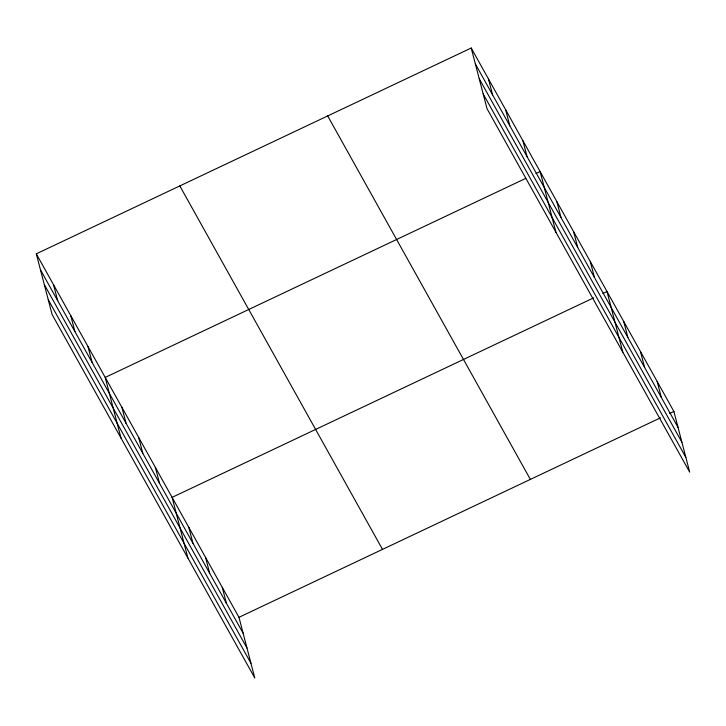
<?xml version="1.0" encoding="UTF-8"?>
<svg xmlns="http://www.w3.org/2000/svg" width="726" height="726" viewBox="0 0 726 726"><rect width="100%" height="100%" fill="white"/><g stroke="black" fill="none" stroke-linecap="round" stroke-linejoin="round"><path stroke-width="1.09" d="M36.3 253.837L238.972 617.309L254.781 677.984L52.109 314.521L36.3 253.837L471.219 48.016L673.891 411.479L689.7 472.163L487.028 108.691L471.219 48.016M525.778 178.378L105.206 377.42L121.015 438.105M536.024 173.532L540.126 171.59L555.934 232.275M593.687 297.841L172.089 497.364L187.898 558.049M602.907 293.476L607.009 291.534L622.817 352.219M238.972 617.309L660.569 417.786M669.789 413.412L673.891 411.479M475.376 63.979L678.057 427.442M479.224 78.735L681.895 442.198M483.18 93.935L685.852 457.407M327.698 115.933L530.37 479.396M179.821 185.92L382.502 549.382M40.456 269.809L243.137 633.272M44.304 284.565L246.976 648.028M48.261 299.765L250.942 663.228M657.175 381.486L661.332 397.458M640.45 351.502L644.615 367.474M623.734 321.518L627.89 337.49M590.292 261.551L594.449 277.514M573.567 231.558L577.733 247.53M556.851 201.574L561.007 217.546M522.902 140.699L527.058 156.662M505.668 109.798L509.833 125.77M488.444 78.907L492.6 94.87M222.256 587.316L226.412 603.288M205.531 557.332L209.696 573.304M188.814 527.348L192.971 543.32M155.373 467.381L159.529 483.344M138.648 437.388L142.813 453.36M121.932 407.404L126.088 423.376M87.982 346.529L92.138 362.492M70.758 315.628L74.914 331.6M53.524 284.737L57.69 300.7"/></g></svg>
